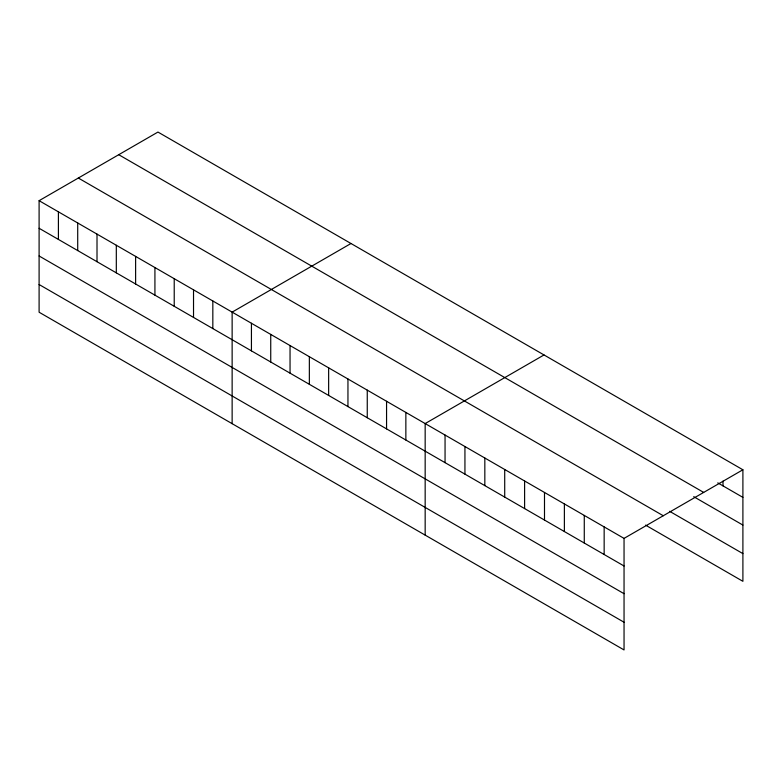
<?xml version="1.0" encoding="UTF-8"?>
<svg xmlns="http://www.w3.org/2000/svg" width="782" height="782" viewBox="0 0 782 782"><rect width="100%" height="100%" fill="white"/><g stroke="black" fill="none" stroke-linecap="round" stroke-linejoin="round"><path stroke-width="1.17" d="M39.1 200.681L624.046 538.387L624.046 649.94L39.1 312.223L39.1 200.681L157.954 132.06L742.9 469.777L742.9 581.319L645.551 525.123M350.981 243.505L232.137 312.126L232.137 423.678M544.018 354.95L425.164 423.57L425.164 535.123M624.046 538.387L742.9 469.777M717.778 482.865L742.9 497.372M118.727 154.699L703.683 492.416M693.702 496.668L742.9 525.074M669.627 511.311L742.9 553.617M78.317 178.032L663.273 515.749M39.1 228.276L624.046 565.992M39.1 255.978L624.046 593.694M39.1 284.521L624.046 622.237M723.008 481.086L723.008 485.886M604.154 526.912L604.154 554.506M584.271 515.426L584.271 543.021M564.379 503.94L564.379 531.545M544.497 492.465L544.497 520.059M524.605 480.979L524.605 508.574M504.713 469.503L504.713 497.098M484.83 458.017L484.83 485.612M464.938 446.532L464.938 474.127M445.056 435.056L445.056 462.651M405.858 412.427L405.858 440.022M386.562 401.283L386.562 428.878M367.257 390.14L367.257 417.735M347.951 378.987L347.951 406.591M328.645 367.843L328.645 395.438M309.349 356.7L309.349 384.294M290.044 345.556L290.044 373.151M270.738 334.413L270.738 362.007M251.433 323.269L251.433 350.864M212.831 300.982L212.831 328.577M193.525 289.829L193.525 317.433M174.22 278.685L174.22 306.29M154.924 267.542L154.924 295.137M135.618 256.398L135.618 283.993M116.313 245.255L116.313 272.85M97.007 234.111L97.007 261.706M77.711 222.968L77.711 250.563M58.406 211.824L58.406 239.419"/></g></svg>
